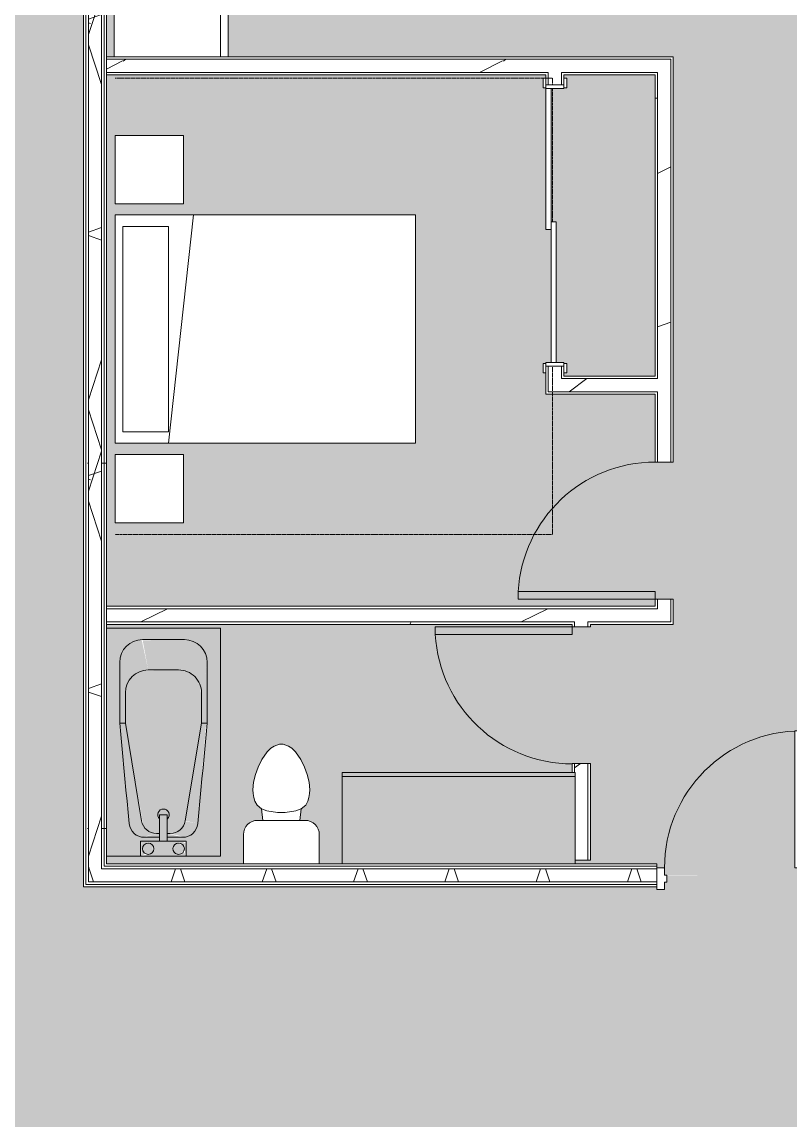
# Model space of a CAD drawing. Header units: inches. Extents: x -9418 to 110693, y 8585 to 209374.
# Drawn here: x -3425.1 to -3223.2, y 10387.4 to 10676.2 of the extents above; entities that cross this region are included whole.
import ezdxf

# ---------------------------------------------------------------- set-up
doc = ezdxf.new("R2010")
doc.units = ezdxf.units.IN
doc.header["$MEASUREMENT"] = 0
doc.linetypes.add('Dash 1_16_', pattern=[0.125, 0.0625, -0.0625])
for name, color, linetype, lineweight in [('0-1', 7, 'Continuous', 5), ('0-3', 7, 'Continuous', 9), ('A-AREA-PATT-2', 254, 'Continuous', 9), ('A-DOOR', 31, 'Continuous', 9), ('A-DOOR-1', 7, 'Continuous', 9), ('A-DOOR-FRAM', 31, 'Continuous', 9), ('A-DOOR-FRAM-1', 7, 'Continuous', 9), ('A-WALL', 113, 'Continuous', 9), ('A-WALL-2', 10, 'Continuous', 15), ('A-WALL-3', 7, 'Continuous', 9), ('A-WALL-PATT-1', 7, 'Continuous', 9), ('A-WALL-PATT-2', 8, 'Continuous', 9), ('A-WALL-PATT-3', 111, 'Continuous', 9), ('I-FURN-1', 7, 'Continuous', 9), ('I-FURN-HDLN-1', 253, 'Dash 1_16_', 9), ('I-WALL-1', 2, 'Continuous', 15), ('P-SANR-FIXT-1', 7, 'Continuous', 9), ('P-SANR-FIXT-3', 9, 'Continuous', 9), ('Q-CASE-1', 9, 'Continuous', 9), ('Q-CASE-2', 10, 'Continuous', 15), ('Q-CASE-3', 7, 'Continuous', 9), ('Q-SPCQ-1', 7, 'Continuous', 9)]:
    doc.layers.add(name, color=color, linetype=linetype, lineweight=lineweight)
pattern_1 = [(0, (0, 0), (192, 48), [7.92, -136.08, 7.92, -136.08, -768]), (0, (0, 0), (192, 48), [-288, 7.92, -280.08, 7.92, -136.08, -336]), (0, (0, 0), (192, 48), [-720, 7.92, -88.08, 7.92, -232.08]), (120, (72, 24), (-137.56922, 142.27688), [7.92, -136.08, 7.92, -136.08, -768]), (120, (72, 24), (-137.56922, 142.27688), [-288, 7.92, -280.08, 7.92, -136.08, -336]), (120, (72, 24), (-137.56922, 142.27688), [-720, 7.92, -88.08, 7.92, -232.08]), (240, (96, 120), (-54.43078, -190.27688), [7.92, -136.08, 7.92, -136.08, -768]), (240, (96, 120), (-54.43078, -190.27688), [-288, 7.92, -280.08, 7.92, -136.08, -336]), (240, (96, 120), (-54.43078, -190.27688), [-720, 7.92, -88.08, 7.92, -232.08])]
pattern_2 = [(216.87, (39.984, 99.96), (299.879643, 199.920536), [49.98, -449.82]), (206.565, (99.96, 69.97), (-99.95948, -99.9602), [111.759, -111.759]), (198.435, (99.96, 19.992), (-199.92005, -99.96009), [63.22, -252.881])]
pattern_3 = [(161.57, (3, 3), (-24.0016874, -0.002073), [0, -170.76, 18.96, 0]), (18.43, (-3, 3), (-24.0016874, 0.002073), [0, -170.76, 18.96, 0]), (108.43, (3, 3), (11.995661, -60.005255), [56.91, -132.81]), (71.57, (-3, 3), (11.995661, 60.005255), [56.91, -132.81])]

# ---------------------------------------------------------------- blocks, each defined once
blk = doc.blocks.new('FOLDING_SLIDING CLOSET - 72_ x 80_-1372885-SITE PLAN - TOPO WITH IMAGERY')
at = {"layer": 'A-DOOR-1'}
for p, q in [((-38.75, 3.25), (-36.25, 3.25)), ((-38.75, 2.5), (-38.75, 3.25)), ((-36.25, 3.25), (-36.25, 2.5)), ((36.25, 3.25), (38.75, 3.25)), ((36.25, 2.5), (36.25, 3.25)), ((38.75, 3.25), (38.75, 2.5)), ((-36.25, 2.5), (-38.75, 2.5)), ((-1, 0.5), (36, 0.5)), ((-1, -0.875), (-1, 0.5)), ((36, 0.5), (36, -0.875)), ((38.75, 2.5), (36.25, 2.5)), ((-38.75, -2.25), (-36.25, -2.25)), ((-38.75, -3), (-38.75, -2.25)), ((-36.25, -2.25), (-36.25, -3)), ((-36, -0.875), (1, -0.875)), ((-36, -2.25), (-36, -0.875)), ((1, -2.25), (-36, -2.25)), ((36, -0.875), (-1, -0.875)), ((1, -0.875), (1, -2.25)), ((36.25, -2.25), (38.75, -2.25)), ((36.25, -3), (36.25, -2.25)), ((38.75, -2.25), (38.75, -3)), ((-36.25, -3), (-38.75, -3)), ((38.75, -3), (36.25, -3))]:
    blk.add_line(p, q, dxfattribs=at)
at = {"layer": 'A-DOOR-FRAM-1'}
for p, q in [((-37, 2.5), (-36, 2.5)), ((-37, -2.25), (-37, 2.5)), ((-36, 2.5), (-36, -2.25)), ((36, 2.5), (37, 2.5)), ((36, -2.25), (36, 2.5)), ((37, 2.5), (37, -2.25)), ((-36, -2.25), (-37, -2.25)), ((37, -2.25), (36, -2.25))]:
    blk.add_line(p, q, dxfattribs=at)
blk = doc.blocks.new('Single-Flush - 36_ x 84_-1372824-SITE PLAN - TOPO WITH IMAGERY')
at = {"layer": 'A-DOOR-1'}
for p, q in [((16, -2.38), (16, -38.39)), ((18, -2.38), (16, -2.38)), ((18, -2.38), (18, -38.39)), ((18, -38.39), (16, -38.39))]:
    blk.add_line(p, q, dxfattribs=at)
blk.add_arc((18, -2.38), 36.07, 180, 266.8211, dxfattribs=at)
blk = doc.blocks.new('Bed-Standard - Queen 60_ x 79_-1433484-SITE PLAN - TOPO WITH IMAGERY')
at = {"layer": 'I-FURN-1'}
for p, q in [((-19.31, 41.3), (40.69, 41.3)), ((-19.31, -37.7), (-19.31, 41.3)), ((40.69, 41.3), (40.69, -37.7)), ((40.69, -23.7), (-19.31, -17.13)), ((-16.31, -23.7), (37.69, -23.7)), ((-16.31, -35.7), (-16.31, -23.7)), ((37.69, -35.7), (37.69, -23.7)), ((-16.31, -35.7), (37.69, -35.7)), ((40.69, -37.7), (-19.31, -37.7))]:
    blk.add_line(p, q, dxfattribs=at)
at = {"layer": 'I-FURN-HDLN-1'}
for p, q in [((-55.31, 77.3), (-53.52, 77.3)), ((-55.31, -37.7), (-55.31, 77.3)), ((-52.52, 77.3), (-17.52, 77.3)), ((20.48, 77.3), (64.69, 77.3)), ((64.69, 77.3), (64.69, -37.7))]:
    blk.add_line(p, q, dxfattribs=at)
blk = doc.blocks.new('Table-Night Stand - 18_ x 18_ x 24_-1372838-SITE PLAN - TOPO WITH IMAGERY')
at = {"layer": 'I-FURN-1'}
for p, q in [((0.15, 0), (18.15, 0)), ((0.15, -18), (0.15, 0)), ((18.15, 0), (18.15, -18)), ((18.15, -18), (0.15, -18))]:
    blk.add_line(p, q, dxfattribs=at)
blk = doc.blocks.new('Refrigerator_-_Side-by-Side_6047 - 36_ X 30_-1372843-SITE PLAN - TOPO WITH IMAGERY')
at = {"layer": 'Q-SPCQ-1'}
for p, q in [((-17.88, 15.58), (17.87, 15.58)), ((-17.88, -14.42), (-17.88, 15.58)), ((-17.88, 15.58), (-3.13, 15.58)), ((-17.88, 15.58), (-17.88, 13.58)), ((-3.13, 13.58), (-3.13, 15.58)), ((-2.63, 15.58), (17.87, 15.58)), ((-2.63, 15.58), (-2.63, 13.58)), ((17.87, 15.58), (17.87, -14.42)), ((17.87, 13.58), (17.87, 15.58)), ((-3.13, 13.58), (-17.88, 13.58)), ((17.87, 13.58), (-2.63, 13.58)), ((17.87, -14.42), (-17.88, -14.42))]:
    blk.add_line(p, q, dxfattribs=at)
blk = doc.blocks.new('Single-Flush - 36_ x 84_-1372839-SITE PLAN - TOPO WITH IMAGERY')
at = {"layer": 'A-DOOR-1'}
for p, q in [((16, 2.37), (16, 38.39)), ((18, 38.39), (16, 38.39)), ((18, 2.37), (18, 38.39)), ((18, 2.37), (16, 2.37))]:
    blk.add_line(p, q, dxfattribs=at)
blk.add_arc((18, 2.37), 36.07, 93.1789, 180, dxfattribs=at)
blk = doc.blocks.new('Toilet-Domestic-3D - Toilet-Domestic-3D-1352612-SITE PLAN - TOPO WITH IMAGERY')
at = {"layer": 'P-SANR-FIXT-1'}
for p, q in [((-9.98, 19.48), (9.98, 19.48)), ((-9.98, 11.75), (-9.98, 19.48)), ((9.98, 19.48), (9.98, 11.75)), ((6.25, 8.02), (-6.25, 8.02)), ((-4.86, 8.02), (-5.21, 5)), ((-1, 6), (-3.84, 5.5)), ((1, 6), (-1, 6)), ((3.84, 5.5), (1, 6)), ((4.86, 8.02), (5.21, 5)), ((-6.97, 3), (-7.24, 2)), ((-6.4, 4), (-6.97, 3)), ((-5.21, 5), (-6.4, 4)), ((-3.84, 5.5), (-5.21, 5)), ((5.21, 5), (3.84, 5.5)), ((6.4, 4), (5.21, 5)), ((6.97, 3), (6.4, 4)), ((7.24, 2), (6.97, 3)), ((-7.41, 1), (-7.5, 0)), ((-7.24, 2), (-7.41, 1)), ((7.41, 1), (7.24, 2)), ((7.5, 0), (7.41, 1)), ((-7.5, 0), (-7.33, -1.99)), ((-7.33, -1.99), (-6.79, -4)), ((6.79, -4), (7.33, -1.99)), ((7.33, -1.99), (7.5, 0)), ((-6.79, -4), (-6.06, -6)), ((6.06, -6), (6.79, -4)), ((-6.06, -6), (-5.13, -8)), ((-5.13, -8), (-3.74, -10)), ((3.74, -10), (5.13, -8)), ((5.13, -8), (6.06, -6)), ((-3.74, -10), (-2.74, -11)), ((-2.74, -11), (-1.87, -11.5)), ((-1.87, -11.5), (-0.5, -12)), ((0.5, -12), (1.87, -11.5)), ((1.87, -11.5), (2.74, -11)), ((2.74, -11), (3.74, -10)), ((-0.5, -12), (0.5, -12))]:
    blk.add_line(p, q, dxfattribs=at)
for centre, start, end in [((-6.25, 11.75), 180, 270), ((6.25, 11.75), 270, 360)]:
    blk.add_arc(centre, 3.73, start, end, dxfattribs=at)
blk = doc.blocks.new('OD_CW_Base Cabinet - OD_CW_Base Cabinet-1372836-SITE PLAN - TOPO WITH IMAGERY')
at = {"layer": 'Q-CASE-1'}
for points in [[(61.99, 21.96), (61.99, 24), (0.74, 24), (0.74, 1), (61.99, 1)], [(61.99, 1), (0.74, 1), (0.74, 0), (61.99, 0)]]:
    blk.add_hatch(color=256, dxfattribs=at).paths.add_polyline_path(points, flags=0)
at = {"layer": 'Q-CASE-2'}
for p, q in [((61.99, 24), (0.74, 24)), ((0.74, 24), (0.74, 0)), ((61.99, 0), (61.99, 24)), ((0.74, 0), (61.99, 0))]:
    blk.add_line(p, q, dxfattribs=at)
at = {"layer": 'Q-CASE-3'}
for p, q in [((0.74, 1), (0.74, 24)), ((0.74, 24), (61.99, 24)), ((61.99, 24), (61.99, 1)), ((0.74, 0), (0.74, 1)), ((0.74, 1), (61.99, 1)), ((61.99, 1), (0.74, 1)), ((61.99, 0), (0.74, 0)), ((61.99, 1), (61.99, 0))]:
    blk.add_line(p, q, dxfattribs=at)
blk = doc.blocks.new('Bath Tub - Maestro - 60_x30_-V138-SITE PLAN - TOPO WITH IMAGERY')
at = {"layer": 'P-SANR-FIXT-3'}
h = blk.add_hatch(color=256, dxfattribs=at)
h.paths.add_polyline_path([(0, 21), (0.94, 17.94), (0.93, 18.25), (0.55, 19.19), (0.43, 19.75), (0.09, 20.74)], flags=0)
h.paths.add_polyline_path([(0, 21), (3.19, 19.75), (3.6, 19.39), (4, 21), (1.61, 20.6), (0.55, 20.86)], flags=0)
h.paths.add_polyline_path([(4, 21), (3.3, 19.75), (2.75, 20.3), (2.75, 20.57), (3.5, 20.83)], flags=0)
h.paths.add_polyline_path([(0, 21), (4, 20.74), (4, 16), (5, 16), (5.21, 21.33), (5.83, 22.49), (6.79, 23.38), (7.98, 23.91), (11.56, 24.3), (35, 26.5), (52.55, 26.3), (54, 25.7), (55.24, 24.74), (56.3, 23.25), (56.8, 22.05), (57, 20.5), (56.91, 8.46), (56.2, 6.5), (54.86, 4.9), (53.05, 3.86), (51, 3.5), (32.07, 3.77), (7.36, 6.31), (6.27, 7.03), (5.48, 8.06), (5.05, 9.3), (5, 12.5), (5, 14), (4, 13.96), (4, 9), (0, 9), (0, 0), (60, 0), (60, 30), (0, 30), (0, 24.68)], flags=0)
h.paths.add_polyline_path([(3.5, 11), (3.3, 11.75), (3.45, 11.12)], flags=0)
h.paths.add_polyline_path([(4, 9), (3.45, 10.91), (3.5, 10.46), (3.83, 9.5)], flags=0)
h.paths.add_polyline_path([(0, 9), (2.39, 9.4), (2.39, 9.55), (2.39, 9.65), (0.55, 9.19)], flags=0)
h.paths.add_polyline_path([(0, 9), (0.7, 10.25), (0.55, 10.88), (0.6, 11.39), (0.12, 9.5)], flags=0)
h.paths.add_polyline_path([(1.25, 17.7), (2, 17.5), (1.61, 17.7)], flags=0)
for points in [[(8.63, 24.03), (9.35, 20.74), (35, 25), (35, 26.5), (8.84, 24.05)], [(35, 26.5), (35, 25), (43, 25), (51, 26.5), (43, 26.5)], [(43, 25), (45.24, 24.51), (46, 24.2), (47.24, 23.24), (48.2, 22), (48.8, 20.5), (49, 19), (56.97, 20.74), (56.8, 22.05), (56.2, 23.5), (54.53, 25.29), (54, 25.7), (52.55, 26.3), (51, 26.5), (44.55, 25.29)], [(5.05, 20.7), (5.81, 17.42), (6, 16.8), (6.6, 18.78), (7.49, 19.83), (8.69, 20.51), (9.35, 20.74), (8.63, 24.03), (7.35, 23.69), (6.27, 22.97), (5.48, 21.94), (5.06, 20.74)], [(6, 16.8), (6.12, 16), (10.94, 16), (10.94, 14), (6, 14), (6.24, 11.83), (7.49, 10.17), (8.69, 9.49), (9.35, 9.26), (35, 5), (44.55, 5.2), (46.03, 5.83), (47.28, 6.81), (48.47, 8.66), (48.9, 10.25), (49, 11), (48.8, 20.55), (48.16, 22.05), (47.03, 23.4), (45.24, 24.51), (44.55, 24.8), (43, 25), (34.79, 24.97), (8.03, 20.28), (6.59, 18.77), (6.12, 17.49)], [(49, 11), (57, 9.5), (56.8, 20.46), (49, 19)], [(4, 14), (10.94, 14), (10.94, 16), (4, 16)], [(8.63, 5.97), (35, 3.77), (35, 5), (9.35, 9.26), (8.65, 6.09)], [(43, 5), (51, 3.5), (53.05, 3.86), (54.95, 5), (56.2, 6.5), (56.93, 8.66), (56.91, 9.52), (49, 11), (48.47, 8.66), (48.12, 7.9), (47.24, 6.76), (46, 5.8), (44.55, 5.2)], [(35, 3.5), (50.51, 3.59), (43, 5), (35, 4.91), (35, 3.77)]]:
    blk.add_hatch(color=256, dxfattribs=at).paths.add_polyline_path(points, flags=0)
h = blk.add_hatch(color=256, dxfattribs=at)
h.paths.add_polyline_path([(0, 20.74), (0, 9), (4, 9), (4, 21), (0, 21)], flags=0)
h.paths.add_polyline_path([(0, 9), (1.25, 9.7), (0.7, 10.25), (0.43, 10.25), (0.17, 9.5)], flags=0)
h.paths.add_polyline_path([(0, 9), (0.94, 12.06), (1.61, 12.45), (2.39, 12.45), (3.06, 12.06), (3.46, 11.27), (3.5, 9.13), (2, 9.5), (0.55, 9.14)], flags=0)
h.paths.add_polyline_path([(0, 21), (0.7, 19.75), (1.25, 20.3), (1.25, 20.57), (0.55, 20.81)], flags=0)
h.paths.add_polyline_path([(0, 21), (2.35, 20.59), (3.94, 20.74), (3.02, 17.91), (2.39, 17.55), (1.61, 17.55), (0.94, 17.94), (0.46, 19), (0.06, 20.74)], flags=0)
h.paths.add_polyline_path([(2.39, 9.55), (4, 9), (3.3, 10.25), (2.75, 9.7)], flags=0)
h.paths.add_polyline_path([(2.39, 20.45), (3.06, 20.06), (3.57, 19.75), (4, 21), (2.54, 20.5)], flags=0)
h = blk.add_hatch(color=256, dxfattribs=at)
h.paths.add_polyline_path([(0.5, 11), (1.25, 9.76), (1.61, 9.55), (2.89, 9.94), (3.39, 11.27), (3.06, 12.06), (1.42, 12.3), (0.6, 11.39), (0.55, 11.19)], flags=0)
h.paths.add_polyline_path([(0.5, 19), (1.25, 17.7), (3, 17.96), (3.3, 18.25), (3.5, 19), (3.06, 20.06), (1.61, 20.45), (0.7, 19.75), (0.55, 19.19)], flags=0)
h = blk.add_hatch(color=256, dxfattribs=at)
h.paths.add_polyline_path([(5, 9.96), (6, 14), (5, 14), (5, 10.39)], flags=0)
h.paths.add_polyline_path([(5, 20.04), (5, 16), (6, 16), (5.76, 17.57), (5.05, 19.87)], flags=0)
h = blk.add_hatch(color=256, dxfattribs=at)
h.paths.add_polyline_path([(5.59, 11.88), (5.7, 11.22), (5.58, 11.54)], flags=0)
h.paths.add_polyline_path([(5.05, 9.3), (5.72, 7.68), (6.33, 6.98), (7.36, 6.31), (8.65, 6.09), (9.22, 9.3), (7.49, 10.17), (6.57, 11.27), (6.12, 12.51), (5.92, 12.94), (5.09, 9.55)], flags=0)
at = {"layer": 'P-SANR-FIXT-1'}
for p, q in [((60, 30), (0, 30)), ((0, 30), (0, 21)), ((60, 0), (60, 30)), ((35, 26.5), (51, 26.5)), ((35, 26.5), (35, 25)), ((35, 25), (9.35, 20.74)), ((43, 25), (35, 25)), ((4, 21), (0, 21)), ((0, 21), (0, 9)), ((4, 16), (4, 21)), ((57, 20.5), (57, 9.5)), ((5, 16), (5, 20.04)), ((49, 11), (49, 19)), ((4, 14), (4, 16)), ((4, 16), (10.94, 16)), ((6, 16.8), (6, 16)), ((10.94, 14), (10.94, 16)), ((4, 9), (4, 14)), ((10.94, 14), (4, 14)), ((5, 9.96), (5, 14)), ((6, 14), (6, 13.2)), ((0, 9), (0, 0)), ((0, 9), (4, 9)), ((9.35, 9.26), (35, 5)), ((35, 3.5), (35, 5)), ((35, 5), (43, 5)), ((51, 3.5), (35, 3.5)), ((0, 0), (60, 0))]:
    blk.add_line(p, q, dxfattribs=at)
at = {"layer": 'P-SANR-FIXT-1', "flags": 128}
for points in [[(8.63, 24.03), (11.56, 24.3), (14.49, 24.58), (17.42, 24.85), (20.35, 25.13), (23.28, 25.4), (26.21, 25.68), (29.14, 25.95), (32.07, 26.23), (35, 26.5)], [(35, 3.5), (32.07, 3.77), (29.14, 4.05), (26.21, 4.32), (23.28, 4.6), (20.35, 4.87), (17.42, 5.15), (14.49, 5.42), (11.56, 5.7), (8.63, 5.97)]]:
    blk.add_lwpolyline(points, dxfattribs=at)
at = {"layer": 'P-SANR-FIXT-1'}
for centre, radius, start, end in [((51, 20.5), 6, 360, 90), ((9, 20.04), 4, 95.3558, 180), ((43, 19), 6, 360, 90), ((2, 19), 1.5, 360, 180), ((2, 19), 1.5, 0, 180), ((10, 16.8), 4, 99.4223, 180), ((2, 19), 1.5, 180, 360), ((2, 19), 1.5, 180, 360), ((10.94, 15), 1.5, 360, 135), ((10.94, 15), 1.5, 225, 360), ((2, 11), 1.5, 360, 180), ((2, 11), 1.5, 10.2865, 165), ((10, 13.2), 4, 180, 260.5777), ((2, 11), 1.5, 180, 360), ((2, 11), 1.5, 180, 360), ((9, 9.96), 4, 180, 264.6442), ((43, 11), 6, 270, 0), ((51, 9.5), 6, 270, 360)]:
    blk.add_arc(centre, radius, start, end, dxfattribs=at)
blk = doc.blocks.new('1750 Ox - Unit Layouts_rvt-1-SITE PLAN - TOPO WITH IMAGERY')
at = {"layer": 'A-WALL-PATT-1'}
h = blk.add_hatch(dxfattribs=at)
h.set_pattern_fill('FP_1', color=256, style=0, pattern_type=2)
h.set_pattern_definition(pattern_1)
h.paths.add_polyline_path([(-3258, 10521.91), (-3258, 10524.39), (-3258.62, 10524.39), (-3258.62, 10521.91)], flags=0)
h.paths.add_polyline_path([(-3258, 10560.39), (-3258, 10578.9), (-3258.62, 10578.9), (-3258.62, 10560.39)], flags=0)
h.paths.add_polyline_path([(-3258.62, 10582.4), (-3258, 10582.4), (-3258, 10662.9), (-3258.62, 10662.9), (-3258.62, 10583.03)], flags=0)
h = blk.add_hatch(dxfattribs=at)
h.set_pattern_fill('FP_1', color=256, style=0, pattern_type=2)
h.set_pattern_definition(pattern_1)
h.paths.add_polyline_path([(-3280.42, 10517.79), (-3279.8, 10517.79), (-3279.8, 10518.41), (-3402.92, 10518.41), (-3402.92, 10517.79), (-3303.73, 10517.79)], flags=0)
h.paths.add_polyline_path([(-3275.67, 10517.79), (-3254.5, 10517.79), (-3254.5, 10518.41), (-3276.3, 10518.41), (-3276.3, 10517.79)], flags=0)
at = {"layer": 'A-WALL-PATT-2'}
h = blk.add_hatch(dxfattribs=at)
h.set_pattern_fill('FP_2', color=256, style=0, pattern_type=2)
h.set_pattern_definition(pattern_2)
h.paths.add_polyline_path([(-3258, 10662.9), (-3258, 10666.4), (-3402.92, 10666.4), (-3402.92, 10662.9), (-3258.62, 10662.9)], flags=0)
h = blk.add_hatch(dxfattribs=at)
h.set_pattern_fill('FP_2', color=256, style=0, pattern_type=2)
h.set_pattern_definition(pattern_2)
h.paths.add_polyline_path([(-3254.5, 10518.41), (-3254.5, 10524.39), (-3258, 10524.39), (-3258, 10518.41)], flags=0)
h.paths.add_polyline_path([(-3254.5, 10560.39), (-3254.5, 10666.4), (-3258, 10666.4), (-3258, 10560.39)], flags=0)
h = blk.add_hatch(dxfattribs=at)
h.set_pattern_fill('FP_2', color=256, style=0, pattern_type=2)
h.set_pattern_definition(pattern_2)
h.paths.add_polyline_path([(-3258.62, 10578.9), (-3258, 10578.9), (-3258, 10582.4), (-3283.25, 10582.4), (-3283.25, 10578.9), (-3282.62, 10578.9)], flags=0)
h = blk.add_hatch(dxfattribs=at)
h.set_pattern_fill('FP_2', color=256, style=0, pattern_type=2)
h.set_pattern_definition(pattern_2)
h.paths.add_polyline_path([(-3279.8, 10518.41), (-3258, 10518.44), (-3258, 10521.91), (-3402.92, 10521.91), (-3402.92, 10518.41), (-3303.73, 10518.41)], flags=0)
h = blk.add_hatch(dxfattribs=at)
h.set_pattern_fill('FP_2', color=256, style=0, pattern_type=2)
h.set_pattern_definition(pattern_2)
h.paths.add_polyline_path([(-3276.3, 10455.79), (-3276.3, 10481.16), (-3279.8, 10481.16), (-3279.67, 10455.79)], flags=0)
h.paths.add_polyline_path([(-3276.3, 10517.16), (-3276.3, 10518.41), (-3279.8, 10518.41), (-3279.8, 10517.16)], flags=0)
at = {"layer": 'A-WALL-2'}
for p, q in [((-3400.92, 10667.03), (-3402.92, 10667.03)), ((-3402.92, 10667.03), (-3402.92, 10662.28)), ((-3258.62, 10667.03), (-3370.92, 10667.03)), ((-3254.5, 10667.03), (-3258.62, 10667.03)), ((-3253.87, 10667.03), (-3254.5, 10667.03)), ((-3253.87, 10560.39), (-3253.87, 10667.03)), ((-3402.92, 10662.28), (-3287.37, 10662.28)), ((-3287.37, 10662.28), (-3287.37, 10661.4)), ((-3282.62, 10661.4), (-3282.62, 10662.28)), ((-3282.62, 10662.28), (-3258.62, 10662.28)), ((-3258.62, 10662.28), (-3258.62, 10583.03)), ((-3287.37, 10583.9), (-3287.37, 10578.28)), ((-3282.62, 10583.03), (-3282.62, 10583.9)), ((-3258.62, 10583.03), (-3282.62, 10583.03)), ((-3287.37, 10578.28), (-3286.75, 10578.28)), ((-3286.75, 10578.28), (-3282.62, 10578.28)), ((-3282.62, 10578.28), (-3258.62, 10578.28)), ((-3258.62, 10578.28), (-3258.62, 10560.39)), ((-3258.62, 10560.39), (-3253.87, 10560.39)), ((-3258.62, 10522.54), (-3402.92, 10522.54)), ((-3402.92, 10522.54), (-3402.92, 10517.79)), ((-3253.87, 10524.39), (-3258.62, 10524.39)), ((-3258.62, 10524.39), (-3258.62, 10522.54)), ((-3253.87, 10517.79), (-3253.87, 10524.39)), ((-3402.92, 10517.79), (-3280.42, 10517.79)), ((-3280.42, 10517.79), (-3280.42, 10517.16)), ((-3280.42, 10517.16), (-3275.67, 10517.16)), ((-3275.67, 10517.79), (-3258.62, 10517.79)), ((-3275.67, 10517.16), (-3275.67, 10517.79)), ((-3258.62, 10517.79), (-3254.5, 10517.79)), ((-3254.5, 10517.79), (-3253.87, 10517.79)), ((-3275.67, 10481.16), (-3280.42, 10481.16)), ((-3280.42, 10481.16), (-3280.42, 10478.79)), ((-3275.67, 10455.79), (-3275.67, 10481.16)), ((-3279.67, 10455.79), (-3275.67, 10455.79))]:
    blk.add_line(p, q, dxfattribs=at)
at = {"layer": 'A-WALL-3'}
for p, q in [((-3258.62, 10666.4), (-3402.92, 10666.4)), ((-3258.62, 10666.4), (-3258, 10666.4)), ((-3258, 10666.4), (-3254.5, 10666.4)), ((-3254.5, 10666.4), (-3254.5, 10560.39)), ((-3286.75, 10662.9), (-3402.92, 10662.9)), ((-3286.75, 10662.9), (-3286.75, 10662.28)), ((-3286.75, 10659.65), (-3286.75, 10662.28)), ((-3283.25, 10662.9), (-3283.25, 10662.28)), ((-3258.62, 10662.9), (-3283.25, 10662.9)), ((-3283.25, 10659.65), (-3283.25, 10662.28)), ((-3258.62, 10662.9), (-3258, 10662.9)), ((-3258, 10662.9), (-3258, 10582.4)), ((-3286.75, 10578.9), (-3286.75, 10585.65)), ((-3283.25, 10582.4), (-3283.25, 10585.65)), ((-3282.62, 10582.4), (-3283.25, 10582.4)), ((-3258.62, 10582.4), (-3282.62, 10582.4)), ((-3258.62, 10582.4), (-3258, 10582.4)), ((-3283.25, 10578.9), (-3286.75, 10578.9)), ((-3282.62, 10578.9), (-3283.25, 10578.9)), ((-3258.62, 10578.9), (-3282.62, 10578.9)), ((-3258.62, 10578.9), (-3258, 10578.9)), ((-3258, 10578.9), (-3258, 10560.39)), ((-3402.92, 10521.91), (-3258.62, 10521.91)), ((-3258.62, 10521.91), (-3258, 10521.91)), ((-3258, 10521.91), (-3258.62, 10521.91)), ((-3258, 10524.39), (-3258, 10521.91)), ((-3254.5, 10524.39), (-3254.5, 10518.41)), ((-3402.92, 10518.41), (-3279.8, 10518.41)), ((-3279.8, 10517.79), (-3279.8, 10518.41)), ((-3279.8, 10517.79), (-3279.8, 10517.16)), ((-3276.3, 10518.41), (-3258.62, 10518.41)), ((-3276.3, 10517.79), (-3276.3, 10518.41)), ((-3276.3, 10517.79), (-3276.3, 10517.16)), ((-3258, 10518.41), (-3258.62, 10518.41)), ((-3254.5, 10518.41), (-3258, 10518.41)), ((-3279.8, 10481.16), (-3279.8, 10478.79)), ((-3276.3, 10481.16), (-3276.3, 10455.79))]:
    blk.add_line(p, q, dxfattribs=at)
at = {"layer": '0-3'}
for name, p, rotation in [('Refrigerator_-_Side-by-Side_6047 - 36_ X 30_-1372843-SITE PLAN - TOPO WITH IMAGERY', (-3386.5, 10684.9), 270.000000000011), ('Bed-Standard - Queen 60_ x 79_-1433484-SITE PLAN - TOPO WITH IMAGERY', (-3362.92, 10606.13), 270.0000000000082), ('FOLDING_SLIDING CLOSET - 72_ x 80_-1372885-SITE PLAN - TOPO WITH IMAGERY', (-3285.12, 10622.65), 270.0000000000013), ('Table-Night Stand - 18_ x 18_ x 24_-1372838-SITE PLAN - TOPO WITH IMAGERY', (-3382.62, 10646.52), 270.0000000000082), ('Table-Night Stand - 18_ x 18_ x 24_-1372838-SITE PLAN - TOPO WITH IMAGERY', (-3382.62, 10562.59), 270.0000000000127), ('Single-Flush - 36_ x 84_-1372824-SITE PLAN - TOPO WITH IMAGERY', (-3256.25, 10542.39), 270.0000000000003), ('Bath Tub - Maestro - 60_x30_-V138-SITE PLAN - TOPO WITH IMAGERY', (-3372.92, 10456.79), 90.00000000000318), ('Single-Flush - 36_ x 84_-1372839-SITE PLAN - TOPO WITH IMAGERY', (-3278.05, 10499.16), 90), ('Toilet-Domestic-3D - Toilet-Domestic-3D-1352612-SITE PLAN - TOPO WITH IMAGERY', (-3356.92, 10474.27), 180), ('OD_CW_Base Cabinet - OD_CW_Base Cabinet-1372836-SITE PLAN - TOPO WITH IMAGERY', (-3278.94, 10478.79), 180)]:
    blk.add_blockref(name, p, dxfattribs=dict(at, rotation=rotation))
blk = doc.blocks.new('HOLLOW METAL - UNIT DOOR-1759144-SITE PLAN - TOPO WITH IMAGERY')
at = {"layer": 'A-DOOR'}
for p, q in [((18, 38.25), (16.25, 38.25)), ((16.25, 38.25), (16.25, 2.25)), ((18, 2.25), (18, 38.25)), ((16.25, 2.25), (18, 2.25))]:
    blk.add_line(p, q, dxfattribs=at)
blk.add_arc((18, 2.25), 36, 90, 180, dxfattribs=at)
at = {"layer": 'A-DOOR-FRAM'}
for p, q in [((-18, 2.25), (-20, 2.25)), ((-20, 2.25), (-20, -3.5)), ((-18, 0.3125), (-18, 2.25)), ((-17.375, 0.3125), (-18, 0.3125)), ((-17.375, -1.5625), (-17.375, 0.3125)), ((18, 0.3125), (17.375, 0.3125)), ((17.375, 0.3125), (17.375, -1.5625)), ((18, 2.25), (18, 0.3125)), ((20, 2.25), (18, 2.25)), ((20, -3.5), (20, 2.25)), ((-18, -3.5), (-18, -1.5625)), ((-18, -1.5625), (-17.375, -1.5625)), ((17.375, -1.5625), (18, -1.5625)), ((18, -1.5625), (18, -3.5)), ((-20, -3.5), (-18, -3.5)), ((18, -3.5), (20, -3.5))]:
    blk.add_line(p, q, dxfattribs=at)

msp = doc.modelspace()

# ---------------------------------------------------------------- hatches: boundary and pattern name
at = {"layer": 'A-AREA-PATT-2'}
msp.add_hatch(color=256, dxfattribs=at).paths.add_polyline_path([(-2494.05, 10242.28), (-2458.05, 10242.28), (-2458.05, 10242.96), (-2456.05, 10242.96), (-2456.05, 10248.34), (-2448.92, 10248.34), (-2448.92, 10350.39), (-2449.67, 10350.39), (-2449.67, 10352.39), (-2447.74, 10352.39), (-2447.67, 10353.01), (-2445.92, 10353.01), (-2445.92, 10387.76), (-2447.74, 10387.76), (-2447.74, 10388.39), (-2449.67, 10388.39), (-2449.67, 10390.39), (-2448.92, 10390.39), (-2448.92, 10396.79), (-2449.67, 10396.79), (-2449.67, 10398.79), (-2447.74, 10398.79), (-2447.67, 10399.41), (-2445.92, 10399.41), (-2445.92, 10434.16), (-2447.74, 10434.16), (-2447.74, 10434.79), (-2449.67, 10434.79), (-2449.67, 10436.79), (-2448.92, 10436.79), (-2448.92, 10448.79), (-2594.17, 10448.79), (-2594.17, 10448.04), (-2596.17, 10448.04), (-2596.17, 10449.98), (-2596.8, 10450.04), (-2596.8, 10451.79), (-2631.55, 10451.79), (-2631.55, 10449.98), (-2632.17, 10449.98), (-2632.17, 10448.04), (-2634.17, 10448.05), (-2634.17, 10448.79), (-2717.17, 10448.79), (-2717.17, 10448.04), (-2719.17, 10448.04), (-2719.17, 10449.98), (-2719.8, 10450.04), (-2719.8, 10451.79), (-2754.55, 10451.79), (-2754.55, 10449.98), (-2755.17, 10449.98), (-2755.17, 10448.04), (-2757.17, 10448.04), (-2757.17, 10448.79), (-2768.17, 10448.79), (-2768.17, 10448.04), (-2770.17, 10448.04), (-2770.17, 10449.98), (-2770.8, 10450.04), (-2770.8, 10451.79), (-2805.55, 10451.79), (-2805.55, 10449.98), (-2806.17, 10449.98), (-2806.17, 10448.04), (-2808.17, 10448.04), (-2808.17, 10448.79), (-3043.67, 10448.79), (-3043.67, 10448.04), (-3045.67, 10448.04), (-3045.74, 10449.98), (-3046.3, 10450.04), (-3046.3, 10451.79), (-3081.05, 10451.79), (-3081.05, 10449.98), (-3081.67, 10449.98), (-3081.81, 10448.04), (-3083.67, 10448.04), (-3083.67, 10448.79), (-3094.8, 10448.79), (-3094.8, 10448.04), (-3096.8, 10448.04), (-3096.8, 10449.98), (-3097.42, 10450.04), (-3097.42, 10451.79), (-3132.17, 10451.79), (-3132.17, 10449.98), (-3132.8, 10449.98), (-3132.8, 10448.04), (-3134.8, 10448.04), (-3134.8, 10448.79), (-3218.17, 10448.79), (-3218.17, 10448.04), (-3220.17, 10448.04), (-3220.17, 10449.98), (-3220.8, 10449.98), (-3220.8, 10451.79), (-3255.55, 10451.79), (-3255.55, 10449.98), (-3256.17, 10449.98), (-3256.17, 10448.04), (-3258.17, 10448.04), (-3258.17, 10448.79), (-3408.92, 10448.79), (-3408.92, 11649.99), (-3258.42, 11649.99), (-3258.42, 11650.74), (-3256.42, 11650.74), (-3256.42, 11648.8), (-3255.8, 11648.74), (-3255.8, 11646.99), (-3221.05, 11646.99), (-3221.05, 11648.8), (-3220.42, 11648.8), (-3220.42, 11650.74), (-3218.42, 11650.59), (-3218.42, 11649.99), (-3134.8, 11649.99), (-3134.8, 11650.74), (-3132.8, 11650.74), (-3132.8, 11648.8), (-3132.17, 11648.74), (-3132.17, 11646.99), (-3097.42, 11646.99), (-3097.42, 11648.8), (-3096.8, 11648.8), (-3096.8, 11650.74), (-3094.8, 11650.74), (-3094.8, 11649.99), (-3083.67, 11649.99), (-3083.67, 11650.74), (-3081.67, 11650.74), (-3081.67, 11648.8), (-3081.05, 11648.64), (-3081.05, 11646.99), (-3046.3, 11646.99), (-3046.3, 11648.8), (-3045.67, 11648.8), (-3045.67, 11650.74), (-3043.67, 11650.74), (-3043.67, 11649.99), (-2808.17, 11649.99), (-2808.17, 11650.74), (-2806.17, 11650.74), (-2806.17, 11648.8), (-2805.55, 11648.74), (-2805.55, 11646.99), (-2770.8, 11646.99), (-2770.8, 11648.8), (-2770.17, 11648.8), (-2770.17, 11650.74), (-2768.17, 11650.74), (-2768.17, 11649.99), (-2757.17, 11649.99), (-2757.17, 11650.74), (-2755.17, 11650.74), (-2755.17, 11648.8), (-2754.55, 11648.74), (-2754.55, 11646.99), (-2719.8, 11646.99), (-2719.8, 11648.8), (-2719.17, 11648.8), (-2719.17, 11650.74), (-2717.17, 11650.74), (-2717.17, 11649.99), (-2634.17, 11649.99), (-2634.16, 11650.74), (-2632.17, 11650.74), (-2632.17, 11648.8), (-2631.55, 11648.8), (-2631.55, 11646.99), (-2596.8, 11646.99), (-2596.8, 11648.8), (-2596.17, 11648.8), (-2596.17, 11650.74), (-2594.17, 11650.74), (-2594.17, 11649.99), (-2448.92, 11649.99), (-2448.92, 11661.99), (-2449.67, 11661.99), (-2449.67, 11663.99), (-2447.74, 11663.99), (-2447.67, 11664.61), (-2445.92, 11664.61), (-2445.92, 11699.36), (-2447.74, 11699.36), (-2447.74, 11699.99), (-2449.67, 11699.99), (-2449.67, 11701.99), (-2448.92, 11701.99), (-2448.92, 11708.39), (-2449.67, 11708.39), (-2449.67, 11710.39), (-2447.74, 11710.39), (-2447.67, 11711.01), (-2445.92, 11711.01), (-2445.92, 11745.76), (-2447.74, 11745.76), (-2447.74, 11746.39), (-2449.67, 11746.39), (-2449.67, 11748.39), (-2448.92, 11748.39), (-2448.92, 11850.34), (-2456.05, 11850.34), (-2456.05, 11855.71), (-2458.05, 11855.71), (-2458.05, 11856.4), (-2494.05, 11856.4), (-2494.05, 11855.71), (-2496.05, 11855.71), (-2496.05, 11850.34), (-2558.12, 11850.34), (-2558.12, 11715.99), (-2679.12, 11715.99), (-2679.12, 11715.24), (-2681.12, 11715.24), (-2681.12, 11717.18), (-2681.75, 11717.24), (-2681.75, 11718.99), (-2716.5, 11718.99), (-2716.5, 11717.18), (-2717.12, 11717.18), (-2717.12, 11715.24), (-2719.12, 11715.24), (-2719.12, 11715.99), (-2730.12, 11715.99), (-2730.12, 11715.24), (-2732.12, 11715.24), (-2732.12, 11717.18), (-2732.75, 11717.18), (-2732.75, 11718.99), (-2767.5, 11718.99), (-2767.5, 11717.18), (-2768.12, 11717.15), (-2768.12, 11715.24), (-2770.12, 11715.24), (-2770.12, 11715.99), (-2928.12, 11715.99), (-2928.27, 11715.24), (-2930.12, 11715.24), (-2930.12, 11717.18), (-2930.75, 11717.18), (-2930.75, 11718.99), (-2965.5, 11718.99), (-2965.5, 11717.18), (-2966.12, 11717.18), (-2966.12, 11715.24), (-2968.12, 11715.24), (-2968.12, 11715.99), (-2979.12, 11715.99), (-2979.12, 11715.24), (-2981.12, 11715.24), (-2981.12, 11717.18), (-2981.75, 11717.18), (-2981.91, 11718.99), (-3016.5, 11718.99), (-3016.5, 11717.18), (-3017.12, 11717.18), (-3017.12, 11715.24), (-3019.12, 11715.24), (-3019.12, 11715.99), (-3255.12, 11715.99), (-3255.12, 11715.24), (-3257.12, 11715.24), (-3257.2, 11717.18), (-3257.75, 11717.24), (-3257.75, 11718.99), (-3292.5, 11718.99), (-3292.5, 11717.18), (-3293.12, 11717.18), (-3293.12, 11715.24), (-3295.12, 11715.24), (-3295.12, 11715.99), (-3306.12, 11715.99), (-3306.12, 11715.24), (-3308.12, 11715.24), (-3308.12, 11717.18), (-3308.75, 11717.18), (-3308.75, 11718.99), (-3343.5, 11718.99), (-3343.5, 11717.18), (-3344.12, 11717.18), (-3344.12, 11715.24), (-3346.12, 11715.24), (-3346.12, 11715.99), (-3428.12, 11715.99), (-3428.12, 11737.34), (-3430.67, 11737.59), (-3430.67, 11739.53), (-3431.3, 11739.53), (-3431.51, 11740.34), (-3466.05, 11740.34), (-3466.05, 11739.53), (-3466.67, 11739.53), (-3466.67, 11737.59), (-3479.72, 11737.34), (-3479.72, 11736.34), (-3478.97, 11736.34), (-3478.97, 11734.34), (-3480.91, 11734.34), (-3480.91, 11733.71), (-3482.72, 11733.71), (-3482.72, 11698.96), (-3480.91, 11698.96), (-3480.91, 11698.34), (-3478.97, 11698.34), (-3478.97, 11696.34), (-3479.72, 11696.34), (-3479.72, 11469.71), (-3478.97, 11469.71), (-3478.97, 11467.71), (-3480.91, 11467.71), (-3480.97, 11467.09), (-3482.72, 11467.09), (-3482.72, 11432.34), (-3480.91, 11432.34), (-3480.91, 11431.71), (-3478.97, 11431.71), (-3478.97, 11429.71), (-3479.72, 11429.71), (-3479.72, 11418.59), (-3478.97, 11418.59), (-3478.97, 11416.59), (-3480.91, 11416.59), (-3480.97, 11415.96), (-3482.72, 11415.96), (-3482.72, 11381.21), (-3480.91, 11381.21), (-3480.91, 11380.59), (-3478.97, 11380.59), (-3478.97, 11378.59), (-3479.72, 11378.59), (-3479.72, 11142.59), (-3478.97, 11142.59), (-3479.07, 11140.59), (-3480.91, 11140.59), (-3480.97, 11139.96), (-3482.72, 11139.96), (-3482.72, 11105.21), (-3480.91, 11105.21), (-3480.91, 11104.59), (-3478.97, 11104.59), (-3478.97, 11102.59), (-3479.72, 11102.59), (-3479.72, 11091.46), (-3478.97, 11091.46), (-3478.97, 11089.46), (-3480.91, 11089.46), (-3480.97, 11088.84), (-3482.72, 11088.84), (-3482.72, 11054.09), (-3480.91, 11054.09), (-3480.91, 11053.46), (-3478.97, 11053.46), (-3478.97, 11051.46), (-3479.72, 11051.46), (-3479.72, 10923.21), (-3478.97, 10923.21), (-3478.97, 10921.21), (-3480.91, 10921.21), (-3480.97, 10920.59), (-3482.72, 10920.59), (-3482.72, 10885.84), (-3480.91, 10885.84), (-3480.91, 10885.21), (-3478.97, 10885.21), (-3478.97, 10883.21), (-3479.72, 10883.21), (-3479.72, 10719.8), (-3653.72, 10719.68), (-3653.72, 10668.39), (-3645.6, 10668.39), (-3645.6, 10663.01), (-3643.6, 10663.01), (-3643.6, 10662.33), (-3607.6, 10662.33), (-3607.6, 10663.01), (-3605.6, 10663.01), (-3605.6, 10668.39), (-3479.72, 10668.39), (-3479.72, 10402.19), (-3478.97, 10402.19), (-3478.97, 10400.19), (-3480.91, 10400.19), (-3480.97, 10399.56), (-3482.72, 10399.56), (-3482.72, 10364.81), (-3480.91, 10364.81), (-3480.91, 10364.19), (-3478.97, 10364.19), (-3478.97, 10362.19), (-3479.72, 10362.19), (-3479.72, 10361.19), (-3467.12, 10360.94), (-3467.12, 10359), (-3466.5, 10359), (-3466.5, 10358.19), (-3431.75, 10358.4), (-3431.75, 10359), (-3431.12, 10359), (-3431.12, 10360.94), (-3428.12, 10361.19), (-3428.12, 10382.79), (-3346.25, 10382.79), (-3346.25, 10383.54), (-3344.25, 10383.54), (-3344.25, 10381.6), (-3343.62, 10381.54), (-3343.62, 10379.79), (-3308.87, 10379.79), (-3308.87, 10381.6), (-3308.25, 10381.6), (-3308.25, 10383.54), (-3306.25, 10383.54), (-3306.25, 10382.79), (-3295.12, 10382.79), (-3295.12, 10383.54), (-3293.12, 10383.54), (-3293.12, 10381.6), (-3292.5, 10381.54), (-3292.5, 10379.79), (-3257.75, 10379.79), (-3257.75, 10381.6), (-3257.12, 10381.6), (-3257.12, 10383.54), (-3255.12, 10383.54), (-3255.12, 10382.79), (-3019.12, 10382.79), (-3019.12, 10383.54), (-3017.12, 10383.54), (-3017.12, 10381.6), (-3016.5, 10381.54), (-3016.5, 10379.79), (-2981.75, 10379.79), (-2981.75, 10381.6), (-2981.12, 10381.6), (-2980.99, 10383.54), (-2979.12, 10383.54), (-2979.12, 10382.79), (-2968.12, 10382.79), (-2968.12, 10383.54), (-2966.12, 10383.54), (-2966.12, 10381.6), (-2965.5, 10381.6), (-2965.5, 10379.79), (-2930.75, 10379.79), (-2930.75, 10381.6), (-2930.12, 10381.6), (-2930.12, 10383.54), (-2928.12, 10383.54), (-2928.12, 10382.79), (-2770.12, 10382.79), (-2770.12, 10383.54), (-2768.12, 10383.54), (-2768.12, 10381.6), (-2767.5, 10381.54), (-2767.35, 10379.79), (-2732.75, 10379.79), (-2732.75, 10381.6), (-2732.12, 10381.6), (-2732.12, 10383.54), (-2730.12, 10383.54), (-2730.12, 10382.79), (-2719.12, 10382.79), (-2719.12, 10383.54), (-2717.12, 10383.54), (-2717.12, 10381.6), (-2716.5, 10381.6), (-2716.5, 10379.79), (-2681.75, 10379.79), (-2681.75, 10381.6), (-2681.12, 10381.6), (-2681.12, 10383.54), (-2679.12, 10383.54), (-2679.12, 10382.79), (-2558.12, 10382.79), (-2558.12, 10248.34), (-2496.05, 10248.34), (-2496.05, 10242.96), (-2494.05, 10242.96)], flags=0)
h = msp.add_hatch(color=256, dxfattribs=at)
h.paths.add_polyline_path([(-3220.17, 10453.79), (-3221.92, 10453.79), (-3221.92, 10489.79), (-3220.17, 10489.79), (-3220.17, 10454.16)], flags=0)
h.paths.add_polyline_path([(-3220.8, 10451.79), (-3220.8, 10451.85), (-3220.17, 10451.85), (-3220.17, 10453.79), (-3218.17, 10453.79), (-3218.17, 10454.79), (-3217.17, 10454.79), (-3217.17, 10819.89), (-3220.06, 10819.89), (-3220.06, 10824.64), (-3217.17, 10824.64), (-3217.17, 10848.7), (-3221.05, 10848.7), (-3221.05, 10825.64), (-3249.05, 10825.64), (-3249.05, 10848.7), (-3378.92, 10848.7), (-3378.88, 10824.65), (-3377.3, 10824.46), (-3377.5, 10800.65), (-3378.92, 10800.65), (-3378.92, 10702.78), (-3370.92, 10702.78), (-3370.92, 10667.03), (-3253.87, 10667.03), (-3253.87, 10560.39), (-3258.62, 10560.39), (-3258.62, 10578.28), (-3287.37, 10578.28), (-3287.37, 10583.9), (-3288.12, 10583.9), (-3288.12, 10586.4), (-3286, 10586.65), (-3286, 10621.65), (-3287.37, 10621.65), (-3287.37, 10658.9), (-3288.12, 10658.9), (-3288.12, 10661.4), (-3287.37, 10661.4), (-3287.37, 10662.28), (-3402.92, 10662.28), (-3402.92, 10522.54), (-3258.62, 10522.54), (-3258.62, 10524.39), (-3253.87, 10524.39), (-3253.87, 10517.79), (-3275.67, 10517.79), (-3275.67, 10517.16), (-3280.42, 10517.16), (-3280.42, 10517.79), (-3402.92, 10517.79), (-3402.92, 10516.79), (-3372.92, 10516.79), (-3372.92, 10456.79), (-3402.92, 10456.79), (-3402.92, 10454.79), (-3366.9, 10454.79), (-3366.9, 10462.52), (-3366.4, 10464.38), (-3365.04, 10465.74), (-3363.17, 10466.24), (-3361.79, 10466.24), (-3362.13, 10469.27), (-3363.32, 10470.27), (-3364.16, 10472.27), (-3364.42, 10474.27), (-3364.25, 10476.26), (-3362.98, 10480.27), (-3361.79, 10482.65), (-3359.66, 10485.27), (-3357.42, 10486.27), (-3356.42, 10486.27), (-3354.18, 10485.27), (-3353.18, 10484.27), (-3351.71, 10482.09), (-3350.14, 10478.27), (-3349.6, 10476.26), (-3349.51, 10473.27), (-3350.14, 10470.95), (-3350.52, 10470.27), (-3351.71, 10469.27), (-3352.06, 10466.24), (-3349.71, 10466.11), (-3348.04, 10465.15), (-3347.45, 10464.38), (-3346.95, 10462.52), (-3346.95, 10454.79), (-3340.92, 10454.79), (-3340.92, 10478.79), (-3280.42, 10478.79), (-3280.42, 10481.16), (-3275.67, 10481.16), (-3275.67, 10455.79), (-3279.67, 10455.79), (-3279.67, 10454.79), (-3258.17, 10454.79), (-3258.17, 10453.79), (-3256.17, 10453.53), (-3256.17, 10451.85), (-3221.92, 10451.79)], flags=0)
h.paths.add_polyline_path([(-3382.88, 10461.79), (-3383.31, 10462.01), (-3383.05, 10461.84)], flags=0)
h.paths.add_polyline_path([(-3382.62, 10544.44), (-3400.62, 10544.44), (-3400.62, 10562.44), (-3382.62, 10562.44)], flags=0)
h.paths.add_polyline_path([(-3382.62, 10565.44), (-3400.62, 10565.44), (-3400.62, 10625.44), (-3321.62, 10625.44), (-3321.62, 10565.44), (-3327.03, 10565.44)], flags=0)
h.paths.add_polyline_path([(-3258.62, 10583.03), (-3258.62, 10662.28), (-3282.62, 10662.28), (-3282.62, 10661.4), (-3281.87, 10661.4), (-3281.87, 10658.9), (-3286, 10658.65), (-3286, 10623.65), (-3284.62, 10623.65), (-3284.62, 10586.65), (-3281.87, 10586.4), (-3281.97, 10583.9), (-3282.62, 10583.9), (-3282.62, 10583.03), (-3258.95, 10583.03)], flags=0)
h.paths.add_polyline_path([(-3400.62, 10628.37), (-3400.62, 10646.37), (-3382.62, 10646.37), (-3382.62, 10628.37)], flags=0)
h.paths.add_polyline_path([(-3402.92, 10667.03), (-3400.92, 10667.03), (-3400.92, 10702.78), (-3402.92, 10702.78), (-3402.92, 10690.48)], flags=0)
h.paths.add_polyline_path([(-3249.3, 10725.03), (-3279.3, 10725.03), (-3279.3, 10785.03), (-3249.3, 10785.03), (-3249.3, 10744.9)], flags=0)
h.paths.add_polyline_path([(-3250.1, 10819.89), (-3255.81, 10819.89), (-3255.81, 10848.51), (-3251.06, 10848.51), (-3251.06, 10824.64), (-3250.06, 10824.64), (-3250.06, 10819.89)], flags=0)
at = {"layer": 'A-WALL-PATT-3'}
h = msp.add_hatch(dxfattribs=at)
h.set_pattern_fill('FP_1', color=256, style=0, pattern_type=2)
h.set_pattern_definition(pattern_1)
h.paths.add_polyline_path([(-3408.3, 10450.04), (-3407.67, 10450.04), (-3407.73, 10814.55), (-3408.3, 10814.55), (-3408.3, 10450.04)], flags=0)
h = msp.add_hatch(dxfattribs=at)
h.set_pattern_fill('FP_5', color=256, style=0, pattern_type=2)
h.set_pattern_definition(pattern_3)
h.paths.add_polyline_path([(-3404.17, 10453.54), (-3404.17, 10814.55), (-3407.67, 10814.55), (-3407.67, 10453.54), (-3407.01, 10453.54)], flags=0)
h = msp.add_hatch(dxfattribs=at)
h.set_pattern_fill('FP_1', color=256, style=0, pattern_type=2)
h.set_pattern_definition(pattern_1)
h.paths.add_polyline_path([(-3403.55, 10454.16), (-3403.73, 10732.78), (-3404.17, 10732.78), (-3404.17, 10454.16)], flags=0)
h.paths.add_polyline_path([(-3403.55, 10756.78), (-3403.62, 10800.65), (-3404.17, 10800.65), (-3404.17, 10756.78), (-3403.69, 10756.78)], flags=0)
h = msp.add_hatch(dxfattribs=at)
h.set_pattern_fill('FP_1', color=256, style=0, pattern_type=2)
h.set_pattern_definition(pattern_1)
h.paths.add_polyline_path([(-3403.51, 10454.79), (-3402.92, 10454.79), (-3402.92, 10732.78), (-3403.55, 10732.78), (-3403.55, 10454.79)], flags=0)
h.paths.add_polyline_path([(-3402.92, 10756.78), (-3402.92, 10800.65), (-3403.55, 10800.65), (-3403.55, 10756.78)], flags=0)
h = msp.add_hatch(dxfattribs=at)
h.set_pattern_fill('FP_5', color=256, style=0, pattern_type=2)
h.set_pattern_definition(pattern_3)
h.paths.add_polyline_path([(-3258.17, 10450.04), (-3258.17, 10453.54), (-3407.67, 10453.54), (-3407.67, 10450.04), (-3279.67, 10450.04)], flags=0)
h.paths.add_polyline_path([(-2929.12, 10450.04), (-2808.17, 10450.04), (-2808.17, 10453.54), (-3043.67, 10453.54), (-3043.67, 10450.04), (-2952.12, 10450.04)], flags=0)
h.paths.add_polyline_path([(-3134.8, 10450.04), (-3134.8, 10453.54), (-3218.17, 10453.54), (-3218.17, 10450.04), (-3142.82, 10450.04)], flags=0)
h.paths.add_polyline_path([(-3089.18, 10450.04), (-3083.67, 10450.04), (-3083.67, 10453.54), (-3094.8, 10453.54), (-3094.8, 10450.04)], flags=0)
h.paths.add_polyline_path([(-2660.08, 10450.04), (-2634.17, 10450.04), (-2634.17, 10453.54), (-2717.17, 10453.54), (-2717.17, 10450.04), (-2713.72, 10450.04)], flags=0)
h.paths.add_polyline_path([(-2767.35, 10450.04), (-2757.17, 10450.04), (-2757.17, 10453.54), (-2768.17, 10453.32), (-2768.17, 10450.04)], flags=0)
h.paths.add_polyline_path([(-2510.92, 10450.04), (-2447.67, 10450.04), (-2447.67, 10453.54), (-2594.17, 10453.54), (-2594.17, 10450.04), (-2552.8, 10450.04)], flags=0)

# ---------------------------------------------------------------- linework, layer by layer
at = {"layer": 'A-WALL'}
for p, q in [((-3408.3, 10449.41), (-3408.3, 11649.36)), ((-3407.67, 10450.04), (-3407.67, 10857.33)), ((-3404.17, 10453.54), (-3404.17, 10732.78)), ((-3403.55, 10454.16), (-3403.55, 10732.78)), ((-3258.17, 10453.54), (-3404.17, 10453.54)), ((-3258.17, 10454.16), (-3403.55, 10454.16)), ((-3258.17, 10449.41), (-3408.3, 10449.41)), ((-3258.17, 10450.04), (-3407.67, 10450.04))]:
    msp.add_line(p, q, dxfattribs=at)
at = {"layer": 'I-WALL-1'}
for p, q in [((-3408.92, 10848.7), (-3408.92, 10448.79)), ((-3402.92, 10516.79), (-3402.92, 10702.78)), ((-3402.92, 10454.79), (-3402.92, 10456.79)), ((-3366.9, 10454.79), (-3402.92, 10454.79)), ((-3340.92, 10454.79), (-3346.95, 10454.79)), ((-3258.17, 10454.79), (-3279.67, 10454.79)), ((-3258.17, 10453.79), (-3258.17, 10454.79)), ((-3408.92, 10448.79), (-3258.17, 10448.79))]:
    msp.add_line(p, q, dxfattribs=at)

# ---------------------------------------------------------------- block references
at = {"layer": '0-1'}
msp.add_blockref('1750 Ox - Unit Layouts_rvt-1-SITE PLAN - TOPO WITH IMAGERY', (0, 0), dxfattribs=at)
at = {"layer": 'A-DOOR'}
msp.add_blockref('HOLLOW METAL - UNIT DOOR-1759144-SITE PLAN - TOPO WITH IMAGERY', (-3238.17, 10451.54), dxfattribs=at)

doc.saveas('drawing.dxf')
